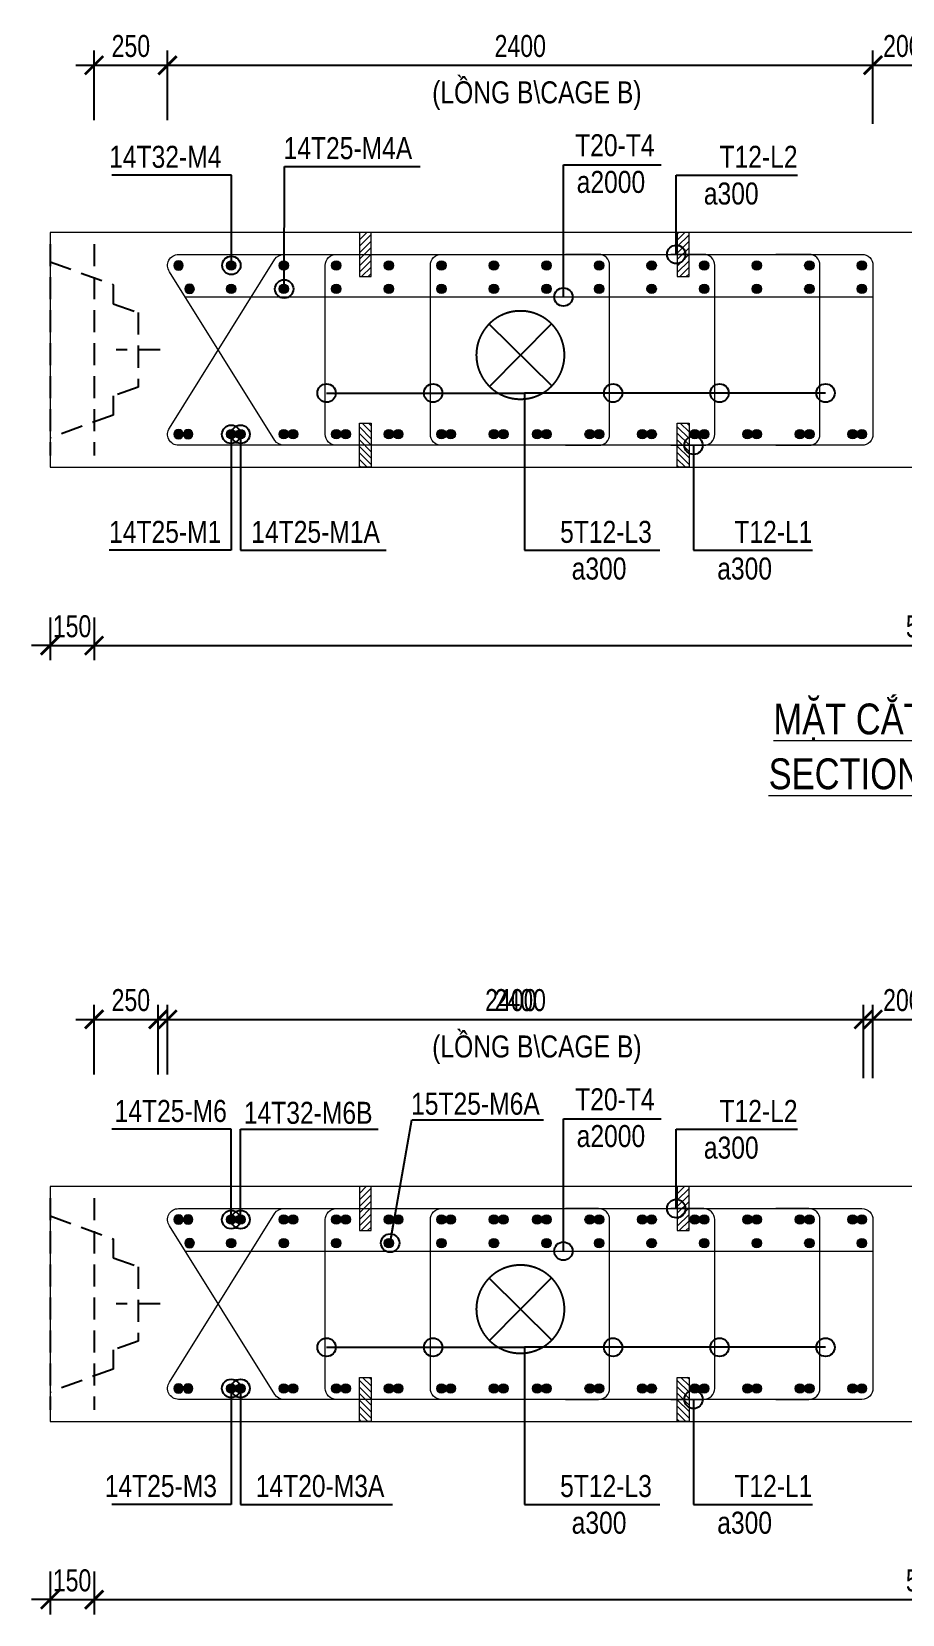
# Model space of a CAD drawing. Header units: millimetres. Extents: x 2746337 to 7547699, y -363432 to 15720.
# Drawn here: x 3665270 to 3677122, y -32744 to -11180 of the extents above; entities that cross this region are included whole.
import ezdxf
from ezdxf.enums import TextEntityAlignment as Align

# ---------------------------------------------------------------- set-up
doc = ezdxf.new("R2010")
doc.units = ezdxf.units.MM
doc.header["$LTSCALE"] = 1200
doc.header["$PDMODE"] = 3
doc.linetypes.add('CENTER', pattern=[2, 1.25, -0.25, 0.25, -0.25])
doc.linetypes.add('HIDDEN', pattern=[0.375, 0.25, -0.125])
for name, color, linetype, lineweight in [('5', 5, 'Continuous', 13), ('BOUND', 3, 'Continuous', 20), ('CWS', 8, 'HIDDEN', 9), ('ENOTE', 2, 'Continuous', 15), ('GRID', 74, 'CENTER', 15), ('K-THUOC', 1, 'Continuous', 18), ('LEADER', 8, 'Continuous', 9), ('MCT', 6, 'Continuous', 20), ('TEXTEN', 3, 'Continuous', 13), ('TEXTMA', 2, 'Continuous', 13), ('TEXTVN', 2, 'Continuous', 20), ('TIE', 4, 'Continuous', 13)]:
    doc.layers.add(name, color=color, linetype=linetype, lineweight=lineweight)
doc.layers.add('CDC.04.HIDDEN', color=8, linetype='HIDDEN')
doc.layers.add('MIE', color=5, linetype='HIDDEN')
doc.styles.add('DB_Arial', font='arial.ttf', dxfattribs={"width": 0.8})
doc.styles.add('SMTEXT', font='arial.ttf', dxfattribs={"width": 0.75})
doc.dimstyles.new('BSV25', dxfattribs={"dimtxt": 300, "dimasz": 250, "dimexe": 200, "dimexo": 0, "dimgap": 108, "dimtad": 1, "dimdec": 0, "dimlfac": 0.25, "dimdsep": 46, "dimtxsty": 'SMTEXT', "dimblk": 'ARCHTICK', "dimcen": 100, "dimdle": 250, "dimclrd": 256, "dimclre": 256, "dimclrt": 2, "dimadec": 0, "dimazin": 0, "dimtfac": 1, "dimtdec": 0, "dimtix": 1, "dimtmove": 2, "dimatfit": 3, "dimfxl": 800, "dimfxlon": 1, "dimtolj": 1, "dimtzin": 0, "dimarcsym": 0})

# ---------------------------------------------------------------- blocks, each defined once
blk = doc.blocks.new('cws800')
at = {"layer": 'CDC.04.HIDDEN'}
for p, q in [((-600, 1440), (-600, -1440)), ((0, 1440), (0, -1440))]:
    blk.add_line(p, q, dxfattribs=at)
for points in [[(0, 1200), (-860, 888), (-860, 627), (-1200, 507), (-1200, -507), (-860, -627), (-860, -888), (0, -1200)], [(-1500, 0), (-900, 0)]]:
    blk.add_lwpolyline(points, dxfattribs=at)
blk = doc.blocks.new('mct1')
at = {"lineweight": 9}
h = blk.add_hatch(color=256, dxfattribs=at)
h.dxf.hatch_style = 1
h.paths.add_polyline_path([(-16, 0, 1), (16, 0, 1)])
blk.add_circle((0, 0), 16, dxfattribs=at)
blk = doc.blocks.new('_ArchTick')
at = {"color": 0, "linetype": 'ByBlock', "const_width": 0.15}
blk.add_lwpolyline([(-0.5, -0.5), (0.5, 0.5)], dxfattribs=at)
blk = doc.blocks.new('sp')
at = {"layer": '5', "lineweight": 20}
h = blk.add_hatch(dxfattribs=at)
h.set_pattern_fill('ANSI31', color=256, scale=500)
h.set_pattern_definition([(45, (0, 0), (-44.194, 44.194), [])])
h.paths.add_polyline_path([(80, 300), (-80, 300), (-80, -300), (80, -300)])
blk.add_lwpolyline([(-80, -300), (80, -300), (80, 300), (-80, 300)], close=True, dxfattribs=at)
blk = doc.blocks.new('tremie')
at = {"layer": 'MIE', "color": 74, "ltscale": 1000}
for p, q in [((424, -424), (-424, 424)), ((424, 424), (-424, -424))]:
    blk.add_line(p, q, dxfattribs=at)
at = {"layer": 'MIE', "ltscale": 500}
blk.add_circle((0, 0), 600, dxfattribs=at)
blk = doc.blocks.new('*D2593')
at = {"layer": 'Defpoints', "color": 0, "transparency": 16777216}
for p in [(3665520, -19160), (3666120, -19160), (3666120, -19544)]:
    blk.add_point(p, dxfattribs=at)
at = {"layer": 'K-THUOC', "lineweight": -2, "transparency": 16777216}
for p, q in [((3665520, -19160), (3665520, -19744)), ((3666120, -19160), (3666120, -19744)), ((3665520, -19544), (3665270, -19544)), ((3665520, -19544), (3666120, -19544)), ((3666120, -19544), (3666370, -19544))]:
    blk.add_line(p, q, dxfattribs=at)
at = {"layer": 'K-THUOC', "lineweight": -2, "transparency": 16777216, "xscale": 250, "yscale": 250, "zscale": 250}
blk.add_blockref('_ArchTick', (3665520, -19544), dxfattribs=at)
at = {"layer": 'K-THUOC', "lineweight": -2, "transparency": 16777216, "xscale": 250, "yscale": 250, "zscale": 250, "rotation": 180}
blk.add_blockref('_ArchTick', (3666120, -19544), dxfattribs=at)
at = {"layer": 'K-THUOC', "color": 2, "transparency": 16777216, "insert": (3665820, -19283), "char_height": 300, "attachment_point": 5, "style": 'SMTEXT'}
blk.add_mtext('\\A1;150', dxfattribs=at)
blk = doc.blocks.new('*D2594')
at = {"layer": 'Defpoints', "color": 0, "transparency": 16777216}
for p in [(3667120, -11638), (3666120, -12388), (3667120, -12388)]:
    blk.add_point(p, dxfattribs=at)
at = {"layer": 'K-THUOC', "lineweight": -2, "transparency": 16777216}
for p, q in [((3665870, -11638), (3667370, -11638)), ((3666120, -12388), (3666120, -11438)), ((3667120, -12388), (3667120, -11438))]:
    blk.add_line(p, q, dxfattribs=at)
at = {"layer": 'K-THUOC', "lineweight": -2, "transparency": 16777216, "xscale": 250, "yscale": 250, "zscale": 250, "rotation": 180}
blk.add_blockref('_ArchTick', (3666120, -11638), dxfattribs=at)
at = {"layer": 'K-THUOC', "lineweight": -2, "transparency": 16777216, "xscale": 250, "yscale": 250, "zscale": 250}
blk.add_blockref('_ArchTick', (3667120, -11638), dxfattribs=at)
at = {"layer": 'K-THUOC', "color": 2, "transparency": 16777216, "insert": (3666620, -11377), "char_height": 300, "attachment_point": 5, "style": 'SMTEXT'}
blk.add_mtext('\\A1;250', dxfattribs=at)
blk = doc.blocks.new('*D2595')
at = {"layer": 'Defpoints', "color": 0, "transparency": 16777216}
for p in [(3676722, -11638), (3667120, -12388), (3676722, -14365)]:
    blk.add_point(p, dxfattribs=at)
at = {"layer": 'K-THUOC', "lineweight": -2, "transparency": 16777216}
for p, q in [((3666870, -11638), (3676972, -11638)), ((3667120, -12388), (3667120, -11438)), ((3676722, -12438), (3676722, -11438))]:
    blk.add_line(p, q, dxfattribs=at)
at = {"layer": 'K-THUOC', "lineweight": -2, "transparency": 16777216, "xscale": 250, "yscale": 250, "zscale": 250, "rotation": 180}
blk.add_blockref('_ArchTick', (3667120, -11638), dxfattribs=at)
at = {"layer": 'K-THUOC', "lineweight": -2, "transparency": 16777216, "xscale": 250, "yscale": 250, "zscale": 250}
blk.add_blockref('_ArchTick', (3676722, -11638), dxfattribs=at)
at = {"layer": 'K-THUOC', "color": 2, "transparency": 16777216, "insert": (3671921, -11377), "char_height": 300, "attachment_point": 5, "style": 'SMTEXT'}
blk.add_mtext('\\A1;2400', dxfattribs=at)
blk = doc.blocks.new('*D2596')
at = {"layer": 'Defpoints', "color": 0, "transparency": 16777216}
for p in [(3677522, -11638), (3676722, -14365), (3677522, -14365)]:
    blk.add_point(p, dxfattribs=at)
at = {"layer": 'K-THUOC', "lineweight": -2, "transparency": 16777216}
for p, q in [((3676472, -11638), (3677772, -11638)), ((3676722, -12438), (3676722, -11438)), ((3677522, -12438), (3677522, -11438))]:
    blk.add_line(p, q, dxfattribs=at)
at = {"layer": 'K-THUOC', "lineweight": -2, "transparency": 16777216, "xscale": 250, "yscale": 250, "zscale": 250, "rotation": 180}
blk.add_blockref('_ArchTick', (3676722, -11638), dxfattribs=at)
at = {"layer": 'K-THUOC', "lineweight": -2, "transparency": 16777216, "xscale": 250, "yscale": 250, "zscale": 250}
blk.add_blockref('_ArchTick', (3677522, -11638), dxfattribs=at)
at = {"layer": 'K-THUOC', "color": 2, "transparency": 16777216, "insert": (3677122, -11377), "char_height": 300, "attachment_point": 5, "style": 'SMTEXT'}
blk.add_mtext('\\A1;200', dxfattribs=at)
blk = doc.blocks.new('*D2599')
at = {"layer": 'Defpoints', "color": 0, "transparency": 16777216}
for p in [(3688920, -16956), (3666120, -19160), (3688920, -19544)]:
    blk.add_point(p, dxfattribs=at)
at = {"layer": 'K-THUOC', "lineweight": -2, "transparency": 16777216}
for p, q in [((3688920, -18744), (3688920, -19744)), ((3666120, -19160), (3666120, -19744)), ((3665870, -19544), (3689170, -19544))]:
    blk.add_line(p, q, dxfattribs=at)
at = {"layer": 'K-THUOC', "lineweight": -2, "transparency": 16777216, "xscale": 250, "yscale": 250, "zscale": 250, "rotation": 180}
blk.add_blockref('_ArchTick', (3666120, -19544), dxfattribs=at)
at = {"layer": 'K-THUOC', "lineweight": -2, "transparency": 16777216, "xscale": 250, "yscale": 250, "zscale": 250}
blk.add_blockref('_ArchTick', (3688920, -19544), dxfattribs=at)
at = {"layer": 'K-THUOC', "color": 2, "transparency": 16777216, "insert": (3677520, -19283), "char_height": 300, "attachment_point": 5, "style": 'SMTEXT'}
blk.add_mtext('\\A1;5700', dxfattribs=at)
blk = doc.blocks.new('*D2605')
at = {"layer": 'Defpoints', "color": 0, "transparency": 16777216}
for p in [(3665520, -32160), (3666120, -32160), (3666120, -32544)]:
    blk.add_point(p, dxfattribs=at)
at = {"layer": 'K-THUOC', "lineweight": -2, "transparency": 16777216}
for p, q in [((3665520, -32160), (3665520, -32744)), ((3666120, -32160), (3666120, -32744)), ((3665520, -32544), (3665270, -32544)), ((3665520, -32544), (3666120, -32544)), ((3666120, -32544), (3666370, -32544))]:
    blk.add_line(p, q, dxfattribs=at)
at = {"layer": 'K-THUOC', "lineweight": -2, "transparency": 16777216, "xscale": 250, "yscale": 250, "zscale": 250}
blk.add_blockref('_ArchTick', (3665520, -32544), dxfattribs=at)
at = {"layer": 'K-THUOC', "lineweight": -2, "transparency": 16777216, "xscale": 250, "yscale": 250, "zscale": 250, "rotation": 180}
blk.add_blockref('_ArchTick', (3666120, -32544), dxfattribs=at)
at = {"layer": 'K-THUOC', "color": 2, "transparency": 16777216, "insert": (3665820, -32283), "char_height": 300, "attachment_point": 5, "style": 'SMTEXT'}
blk.add_mtext('\\A1;150', dxfattribs=at)
blk = doc.blocks.new('*D2606')
at = {"layer": 'Defpoints', "color": 0, "transparency": 16777216}
for p in [(3667120, -24638), (3666120, -25388), (3667120, -25388)]:
    blk.add_point(p, dxfattribs=at)
at = {"layer": 'K-THUOC', "lineweight": -2, "transparency": 16777216}
for p, q in [((3666120, -25388), (3666120, -24438)), ((3667120, -25388), (3667120, -24438)), ((3665870, -24638), (3667370, -24638))]:
    blk.add_line(p, q, dxfattribs=at)
at = {"layer": 'K-THUOC', "lineweight": -2, "transparency": 16777216, "xscale": 250, "yscale": 250, "zscale": 250, "rotation": 180}
blk.add_blockref('_ArchTick', (3666120, -24638), dxfattribs=at)
at = {"layer": 'K-THUOC', "lineweight": -2, "transparency": 16777216, "xscale": 250, "yscale": 250, "zscale": 250}
blk.add_blockref('_ArchTick', (3667120, -24638), dxfattribs=at)
at = {"layer": 'K-THUOC', "color": 2, "transparency": 16777216, "insert": (3666620, -24377), "char_height": 300, "attachment_point": 5, "style": 'SMTEXT'}
blk.add_mtext('\\A1;250', dxfattribs=at)
blk = doc.blocks.new('*D2607')
at = {"layer": 'Defpoints', "color": 0, "transparency": 16777216}
for p in [(3676722, -24638), (3667120, -25388), (3676722, -27365)]:
    blk.add_point(p, dxfattribs=at)
at = {"layer": 'K-THUOC', "lineweight": -2, "transparency": 16777216}
for p, q in [((3667120, -25388), (3667120, -24438)), ((3676722, -25438), (3676722, -24438)), ((3666870, -24638), (3676972, -24638))]:
    blk.add_line(p, q, dxfattribs=at)
at = {"layer": 'K-THUOC', "lineweight": -2, "transparency": 16777216, "xscale": 250, "yscale": 250, "zscale": 250, "rotation": 180}
blk.add_blockref('_ArchTick', (3667120, -24638), dxfattribs=at)
at = {"layer": 'K-THUOC', "lineweight": -2, "transparency": 16777216, "xscale": 250, "yscale": 250, "zscale": 250}
blk.add_blockref('_ArchTick', (3676722, -24638), dxfattribs=at)
at = {"layer": 'K-THUOC', "color": 2, "transparency": 16777216, "insert": (3671921, -24377), "char_height": 300, "attachment_point": 5, "style": 'SMTEXT'}
blk.add_mtext('\\A1;2400', dxfattribs=at)
blk = doc.blocks.new('*D2608')
at = {"layer": 'Defpoints', "color": 0, "transparency": 16777216}
for p in [(3677522, -24638), (3676722, -27365), (3677522, -27365)]:
    blk.add_point(p, dxfattribs=at)
at = {"layer": 'K-THUOC', "lineweight": -2, "transparency": 16777216}
for p, q in [((3676722, -25438), (3676722, -24438)), ((3677522, -25438), (3677522, -24438)), ((3676472, -24638), (3677772, -24638))]:
    blk.add_line(p, q, dxfattribs=at)
at = {"layer": 'K-THUOC', "lineweight": -2, "transparency": 16777216, "xscale": 250, "yscale": 250, "zscale": 250, "rotation": 180}
blk.add_blockref('_ArchTick', (3676722, -24638), dxfattribs=at)
at = {"layer": 'K-THUOC', "lineweight": -2, "transparency": 16777216, "xscale": 250, "yscale": 250, "zscale": 250}
blk.add_blockref('_ArchTick', (3677522, -24638), dxfattribs=at)
at = {"layer": 'K-THUOC', "color": 2, "transparency": 16777216, "insert": (3677122, -24377), "char_height": 300, "attachment_point": 5, "style": 'SMTEXT'}
blk.add_mtext('\\A1;200', dxfattribs=at)
blk = doc.blocks.new('*D2611')
at = {"layer": 'Defpoints', "color": 0, "transparency": 16777216}
for p in [(3688920, -29956), (3666120, -32160), (3688920, -32544)]:
    blk.add_point(p, dxfattribs=at)
at = {"layer": 'K-THUOC', "lineweight": -2, "transparency": 16777216}
for p, q in [((3688920, -31744), (3688920, -32744)), ((3666120, -32160), (3666120, -32744)), ((3665870, -32544), (3689170, -32544))]:
    blk.add_line(p, q, dxfattribs=at)
at = {"layer": 'K-THUOC', "lineweight": -2, "transparency": 16777216, "xscale": 250, "yscale": 250, "zscale": 250, "rotation": 180}
blk.add_blockref('_ArchTick', (3666120, -32544), dxfattribs=at)
at = {"layer": 'K-THUOC', "lineweight": -2, "transparency": 16777216, "xscale": 250, "yscale": 250, "zscale": 250}
blk.add_blockref('_ArchTick', (3688920, -32544), dxfattribs=at)
at = {"layer": 'K-THUOC', "color": 2, "transparency": 16777216, "insert": (3677520, -32283), "char_height": 300, "attachment_point": 5, "style": 'SMTEXT'}
blk.add_mtext('\\A1;5700', dxfattribs=at)
blk = doc.blocks.new('*D2649')
at = {"layer": 'Defpoints', "color": 0, "transparency": 16777216}
for p in [(3676594, -24638), (3666992, -25388), (3676594, -27365)]:
    blk.add_point(p, dxfattribs=at)
at = {"layer": 'K-THUOC', "lineweight": -2, "transparency": 16777216}
for p, q in [((3666992, -25388), (3666992, -24438)), ((3676594, -25438), (3676594, -24438)), ((3666742, -24638), (3676844, -24638))]:
    blk.add_line(p, q, dxfattribs=at)
at = {"layer": 'K-THUOC', "lineweight": -2, "transparency": 16777216, "xscale": 250, "yscale": 250, "zscale": 250, "rotation": 180}
blk.add_blockref('_ArchTick', (3666992, -24638), dxfattribs=at)
at = {"layer": 'K-THUOC', "lineweight": -2, "transparency": 16777216, "xscale": 250, "yscale": 250, "zscale": 250}
blk.add_blockref('_ArchTick', (3676594, -24638), dxfattribs=at)
at = {"layer": 'K-THUOC', "color": 2, "transparency": 16777216, "insert": (3671793, -24377), "char_height": 300, "attachment_point": 5, "style": 'SMTEXT'}
blk.add_mtext('\\A1;2400', dxfattribs=at)

msp = doc.modelspace()

# ---------------------------------------------------------------- linework, layer by layer
at = {"layer": 'BOUND'}
for points in [[(3688320.3, -13915.3), (3665520.3, -13915.3), (3665520.3, -17115.3), (3688320.3, -17115.3)], [(3688320.3, -26915.3), (3665520.3, -26915.3), (3665520.3, -30115.3), (3688320.3, -30115.3)]]:
    msp.add_lwpolyline(points, close=True, dxfattribs=at)
at = {"layer": 'TIE'}
for p, q in [((3667361.7, -14795.3), (3676721.5, -14795.3)), ((3667361.7, -27795.3), (3676721.5, -27795.3))]:
    msp.add_line(p, q, dxfattribs=at)
for points in [[(3668703.5, -16815.3, -0.2467092), (3668580, -16750.4), (3667146.7, -14450.4, -0.6042234), (3667270.3, -14215.3), (3676571.5, -14215.3, -0.4142136), (3676721.5, -14365.3), (3676721.5, -16665.3, -0.4142136), (3676571.5, -16815.3), (3667270.3, -16815.3, -0.6042234), (3667146.7, -16580.2), (3668580, -14280.2, -0.2467092), (3668703.5, -14215.3)], [(3669416.7, -16815.3, -0.4142136), (3669266.7, -16665.3), (3669266.7, -14365.3, -0.4142136), (3669416.7, -14215.3)], [(3670847.7, -16815.3, -0.4142136), (3670697.7, -16665.3), (3670697.7, -14365.3, -0.4142136), (3670847.7, -14215.3)], [(3672537.9, -16815.3), (3672987.9, -16815.3, 0.4142136), (3673137.9, -16665.3), (3673137.9, -14365.3, 0.4142136), (3672987.9, -14215.3), (3672537.9, -14215.3)], [(3673968.9, -16815.3), (3674418.9, -16815.3, 0.4142136), (3674568.9, -16665.3), (3674568.9, -14365.3, 0.4142136), (3674418.9, -14215.3), (3673968.9, -14215.3)], [(3675399.9, -16815.3), (3675849.9, -16815.3, 0.4142136), (3675999.9, -16665.3), (3675999.9, -14365.3, 0.4142136), (3675849.9, -14215.3), (3675399.9, -14215.3)], [(3668703.5, -29815.3, -0.2467092), (3668580, -29750.4), (3667146.7, -27450.4, -0.6042234), (3667270.3, -27215.3), (3676571.5, -27215.3, -0.4142136), (3676721.5, -27365.3), (3676721.5, -29665.3, -0.4142136), (3676571.5, -29815.3), (3667270.3, -29815.3, -0.6042234), (3667146.7, -29580.2), (3668580, -27280.2, -0.2467092), (3668703.5, -27215.3)], [(3669416.7, -29815.3, -0.4142136), (3669266.7, -29665.3), (3669266.7, -27365.3, -0.4142136), (3669416.7, -27215.3)], [(3670847.7, -29815.3, -0.4142136), (3670697.7, -29665.3), (3670697.7, -27365.3, -0.4142136), (3670847.7, -27215.3)], [(3672537.9, -29815.3), (3672987.9, -29815.3, 0.4142136), (3673137.9, -29665.3), (3673137.9, -27365.3, 0.4142136), (3672987.9, -27215.3), (3672537.9, -27215.3)], [(3673968.9, -29815.3), (3674418.9, -29815.3, 0.4142136), (3674568.9, -29665.3), (3674568.9, -27365.3, 0.4142136), (3674418.9, -27215.3), (3673968.9, -27215.3)], [(3675399.9, -29815.3), (3675849.9, -29815.3, 0.4142136), (3675999.9, -29665.3), (3675999.9, -27365.3, 0.4142136), (3675849.9, -27215.3), (3675399.9, -27215.3)]]:
    msp.add_lwpolyline(points, format="xyb", dxfattribs=at)

# ---------------------------------------------------------------- block references
at = {"layer": 'CWS', "xscale": -1}
for p in [(3665520.3, -15515.3), (3665520.3, -28515.3)]:
    msp.add_blockref('cws800', p, dxfattribs=at)
at = {"layer": 'ENOTE'}
for p in [(3669810.4, -14215.3), (3674138.1, -14215.3), (3669810.4, -27215.3), (3674138.1, -27215.3)]:
    msp.add_blockref('sp', p, dxfattribs=at)
at = {"layer": 'ENOTE', "xscale": -1, "rotation": 180}
for p in [(3669810.4, -16815.3), (3674138.1, -16815.3), (3669810.4, -29815.3), (3674138.1, -29815.3)]:
    msp.add_blockref('sp', p, dxfattribs=at)
at = {"layer": 'GRID', "xscale": -1, "rotation": 90.3275938441337}
for p in [(3671922.8, -15586.2), (3671922.8, -28586.2)]:
    msp.add_blockref('tremie', p, dxfattribs=at)
at = {"layer": 'MCT', "yscale": 4, "zscale": 4, "rotation": 180}
for p, xscale in [((3667270.3, -14365.3), -4), ((3667985.7, -14365.3), 4), ((3668701.2, -14365.3), 4), ((3669416.7, -14365.3), 4), ((3670132.2, -14365.3), 4), ((3670847.7, -14365.3), 4), ((3671563.2, -14365.3), 4), ((3672278.6, -14365.3), 4), ((3672994.1, -14365.3), 4), ((3673709.6, -14365.3), 4), ((3674425.1, -14365.3), 4), ((3675140.6, -14365.3), 4), ((3675856, -14365.3), 4), ((3676571.5, -14365.3), 4), ((3667420.3, -14685.3), -4), ((3667985.7, -14685.3), 4), ((3668701.2, -14685.3), 4), ((3669416.7, -14685.3), 4), ((3670132.2, -14685.3), 4), ((3670847.7, -14685.3), 4), ((3671563.2, -14685.3), 4), ((3672278.6, -14685.3), 4), ((3672994.1, -14685.3), 4), ((3673709.6, -14685.3), 4), ((3674425.1, -14685.3), 4), ((3675140.6, -14685.3), 4), ((3675856, -14685.3), 4), ((3676571.5, -14685.3), 4), ((3667270.3, -16665.3), -4), ((3667398.3, -16665.3), -4), ((3667985.7, -16665.3), 4), ((3668113.7, -16665.3), 4), ((3668701.2, -16665.3), 4), ((3668829.2, -16665.3), 4), ((3669416.7, -16665.3), 4), ((3669544.7, -16665.3), 4), ((3670132.2, -16665.3), 4), ((3670260.2, -16665.3), 4), ((3670847.7, -16665.3), 4), ((3670975.7, -16665.3), 4), ((3671563.2, -16665.3), 4), ((3671691.2, -16665.3), 4), ((3672150.6, -16665.3), 4), ((3672278.6, -16665.3), 4), ((3672866.1, -16665.3), 4), ((3672994.1, -16665.3), 4), ((3673581.6, -16665.3), 4), ((3673709.6, -16665.3), 4), ((3674297.1, -16665.3), 4), ((3674425.1, -16665.3), 4), ((3675012.6, -16665.3), 4), ((3675140.6, -16665.3), 4), ((3675728, -16665.3), 4), ((3675856, -16665.3), 4), ((3676443.5, -16665.3), 4), ((3676571.5, -16665.3), 4), ((3667270.3, -27365.3), -4), ((3667398.3, -27365.3), -4), ((3667985.7, -27365.3), 4), ((3668113.7, -27365.3), 4), ((3668701.2, -27365.3), 4), ((3668829.2, -27365.3), 4), ((3669416.7, -27365.3), 4), ((3669544.7, -27365.3), 4), ((3670132.2, -27365.3), 4), ((3670260.2, -27365.3), 4), ((3670847.7, -27365.3), 4), ((3670975.7, -27365.3), 4), ((3671563.2, -27365.3), 4), ((3671691.2, -27365.3), 4), ((3672150.6, -27365.3), 4), ((3672278.6, -27365.3), 4), ((3672866.1, -27365.3), 4), ((3672994.1, -27365.3), 4), ((3673581.6, -27365.3), 4), ((3673709.6, -27365.3), 4), ((3674297.1, -27365.3), 4), ((3674425.1, -27365.3), 4), ((3675012.6, -27365.3), 4), ((3675140.6, -27365.3), 4), ((3675728, -27365.3), 4), ((3675856, -27365.3), 4), ((3676443.5, -27365.3), 4), ((3676571.5, -27365.3), 4), ((3667420.3, -27685.3), -4), ((3667985.7, -27685.3), 4), ((3668701.2, -27685.3), 4), ((3669416.7, -27685.3), 4), ((3670132.2, -27685.3), 4), ((3670847.7, -27685.3), 4), ((3671563.2, -27685.3), 4), ((3672278.6, -27685.3), 4), ((3672994.1, -27685.3), 4), ((3673709.6, -27685.3), 4), ((3674425.1, -27685.3), 4), ((3675140.6, -27685.3), 4), ((3675856, -27685.3), 4), ((3676571.5, -27685.3), 4), ((3667270.3, -29665.3), -4), ((3667398.3, -29665.3), -4), ((3667985.7, -29665.3), 4), ((3668113.7, -29665.3), 4), ((3668701.2, -29665.3), 4), ((3668829.2, -29665.3), 4), ((3669416.7, -29665.3), 4), ((3669544.7, -29665.3), 4), ((3670132.2, -29665.3), 4), ((3670260.2, -29665.3), 4), ((3670847.7, -29665.3), 4), ((3670975.7, -29665.3), 4), ((3671563.2, -29665.3), 4), ((3671691.2, -29665.3), 4), ((3672150.6, -29665.3), 4), ((3672278.6, -29665.3), 4), ((3672866.1, -29665.3), 4), ((3672994.1, -29665.3), 4), ((3673581.6, -29665.3), 4), ((3673709.6, -29665.3), 4), ((3674297.1, -29665.3), 4), ((3674425.1, -29665.3), 4), ((3675012.6, -29665.3), 4), ((3675140.6, -29665.3), 4), ((3675728, -29665.3), 4), ((3675856, -29665.3), 4), ((3676443.5, -29665.3), 4), ((3676571.5, -29665.3), 4)]:
    msp.add_blockref('mct1', p, dxfattribs=dict(at, xscale=xscale))

# ---------------------------------------------------------------- texts
at = {"layer": 'TEXTEN', "style": 'DB_Arial', "width": 0.8}
for s, p in [('T20-T4', (3673749, -12877.2)), ('T12-L2', (3675695.3, -13035.3)), ('5T12-L3', (3673712.3, -18145.3)), ('T12-L1', (3675896.7, -18145.3)), ('a300', (3673366.9, -18645.3)), ('T20-T4', (3673749, -25877.2)), ('T12-L2', (3675695.3, -26035.3)), ('5T12-L3', (3673712.3, -31145.3)), ('T12-L1', (3675896.7, -31145.3)), ('a300', (3673366.9, -31645.3))]:
    msp.add_text(s, height=300, dxfattribs=at).set_placement(p, align=Align.RIGHT)
for s, p in [('a2000', (3672689.1, -13377.2)), ('a300', (3674419.7, -13535.3)), ('a300', (3674602.2, -18645.3)), ('a2000', (3672689.1, -26377.2)), ('a300', (3674419.7, -26535.3)), ('a300', (3674602.2, -31645.3))]:
    msp.add_text(s, height=300, dxfattribs=at).set_placement(p)
at = {"layer": 'TEXTMA', "style": 'DB_Arial', "width": 0.8}
for s, p in [('14T25-M4A', (3668699.3, -12917.2)), ('14T32-M4', (3666324.9, -13035.3)), ('14T25-M1', (3666324.1, -18145.3)), ('14T25-M1A', (3668259.6, -18145.3)), ('15T25-M6A', (3670435.1, -25936.3)), ('14T25-M6', (3666399.2, -26035.3)), ('14T32-M6B', (3668158.3, -26060.6)), ('14T25-M3', (3666264.7, -31145.3)), ('14T20-M3A', (3668319.9, -31145.3))]:
    msp.add_text(s, height=300, dxfattribs=at).set_placement(p)
at = {"layer": 'TEXTVN', "style": 'DB_Arial', "width": 0.8}
for p in [(3670721.8, -12156.8), (3670721.8, -25156.8)]:
    msp.add_text('(LỒNG B\\CAGE B)', height=300, rotation=360, dxfattribs=at).set_placement(p)
for s, p in [('%%UMẶT CẮT 2 (TL 1:25)', (3677610.3, -20544)), ('%%USECTION 2 (SC 1:25)', (3677610.3, -21344))]:
    msp.add_text(s, height=420, rotation=360, dxfattribs=at).set_placement(p, align=Align.MIDDLE)

# ---------------------------------------------------------------- dimensions: what is measured, and where the dimension line sits
at = {"layer": 'K-THUOC'}
for base, p1, p2, picture, middle in [((3667120.3, -11638.1), (3666120.3, -12388.1), (3667120.3, -12388.1), '*D2594', (3666620.3, -11376.9)), ((3676721.5, -11638.1), (3667120.3, -12388.1), (3676721.5, -14365.3), '*D2595', (3671920.9, -11376.9)), ((3677521.5, -11638.1), (3676721.5, -14365.3), (3677521.5, -14365.3), '*D2596', (3677121.5, -11376.9)), ((3688920.3, -19544), (3666120.3, -19160.2), (3688920.3, -16955.5), '*D2599', (3677520.3, -19282.8)), ((3666120.3, -19544), (3665520.3, -19160.2), (3666120.3, -19160.2), '*D2593', (3665820.3, -19282.8)), ((3667120.3, -24638.1), (3666120.3, -25388.1), (3667120.3, -25388.1), '*D2606', (3666620.3, -24376.9)), ((3676593.5, -24638.1), (3666992.3, -25388.1), (3676593.5, -27365.3), '*D2649', (3671792.9, -24376.9)), ((3676721.5, -24638.1), (3667120.3, -25388.1), (3676721.5, -27365.3), '*D2607', (3671920.9, -24376.9)), ((3677521.5, -24638.1), (3676721.5, -27365.3), (3677521.5, -27365.3), '*D2608', (3677121.5, -24376.9)), ((3688920.3, -32544), (3666120.3, -32160.2), (3688920.3, -29955.5), '*D2611', (3677520.3, -32282.8)), ((3666120.3, -32544), (3665520.3, -32160.2), (3666120.3, -32160.2), '*D2605', (3665820.3, -32282.8))]:
    dim = msp.add_linear_dim(base=base, p1=p1, p2=p2, dimstyle='BSV25', dxfattribs=at)
    dim.commit()
    dim.dimension.update_dxf_attribs({"geometry": picture, "text_midpoint": middle})

# ---------------------------------------------------------------- leaders
at = {"layer": 'LEADER'}
for points in [[(3667988, -14365.3), (3667988, -13135.3), (3666360.9, -13135.3)], [(3668707.1, -14685.3), (3668711, -13017.2), (3670559.4, -13017.2)], [(3672508.3, -14795.3), (3672508.3, -12994.1), (3673838.3, -12994.1)], [(3674043.8, -14215.3), (3674043.8, -13135.3), (3675695.3, -13135.3)], [(3669284.3, -16104.7), (3671979.5, -16104.7), (3671979.5, -18245.3), (3673822.9, -18245.3)], [(3670734.1, -16104.7), (3671979.5, -16104.7), (3671979.5, -18245.3), (3673822.9, -18245.3)], [(3674633.6, -16104.7), (3671979.5, -16104.7), (3671979.5, -18245.3), (3673822.9, -18245.3)], [(3673183.8, -16104.7), (3671979.5, -16104.7), (3671979.5, -18245.3), (3673822.9, -18245.3)], [(3676076.3, -16104.7), (3671979.5, -16104.7), (3671979.5, -18245.3), (3673822.9, -18245.3)], [(3667985.7, -16665.3), (3667985.7, -18245.3), (3666325.6, -18245.3)], [(3668113.7, -16665.3), (3668113.7, -18245.3), (3670094.2, -18245.3)], [(3674279.4, -16815.3), (3674279.4, -18245.3), (3675896.7, -18245.3)], [(3670149.8, -27685.3), (3670443.6, -26005.3), (3672239.3, -26005.3)], [(3672508.3, -27795.3), (3672508.3, -25994.1), (3673838.3, -25994.1)], [(3667985.7, -27365.3), (3667985.7, -26135.3), (3666359.9, -26135.3)], [(3668113.7, -27365.3), (3668113.7, -26135.3), (3669985.8, -26135.3)], [(3674043.8, -27215.3), (3674043.8, -26135.3), (3675695.3, -26135.3)], [(3669284.3, -29104.7), (3671979.5, -29104.7), (3671979.5, -31245.3), (3673822.9, -31245.3)], [(3670734.1, -29104.7), (3671979.5, -29104.7), (3671979.5, -31245.3), (3673822.9, -31245.3)], [(3674633.6, -29104.7), (3671979.5, -29104.7), (3671979.5, -31245.3), (3673822.9, -31245.3)], [(3673183.8, -29104.7), (3671979.5, -29104.7), (3671979.5, -31245.3), (3673822.9, -31245.3)], [(3676076.3, -29104.7), (3671979.5, -29104.7), (3671979.5, -31245.3), (3673822.9, -31245.3)], [(3667985.7, -29665.3), (3667985.7, -31245.3), (3666361.8, -31245.3)], [(3668113.7, -29665.3), (3668113.7, -31245.3), (3670183.1, -31245.3)], [(3674279.4, -29815.3), (3674279.4, -31245.3), (3675896.7, -31245.3)]]:
    msp.add_leader(points, dimstyle='BSV25', override={"dimldrblk": 'Origin'}, dxfattribs=at)

doc.saveas('drawing.dxf')
